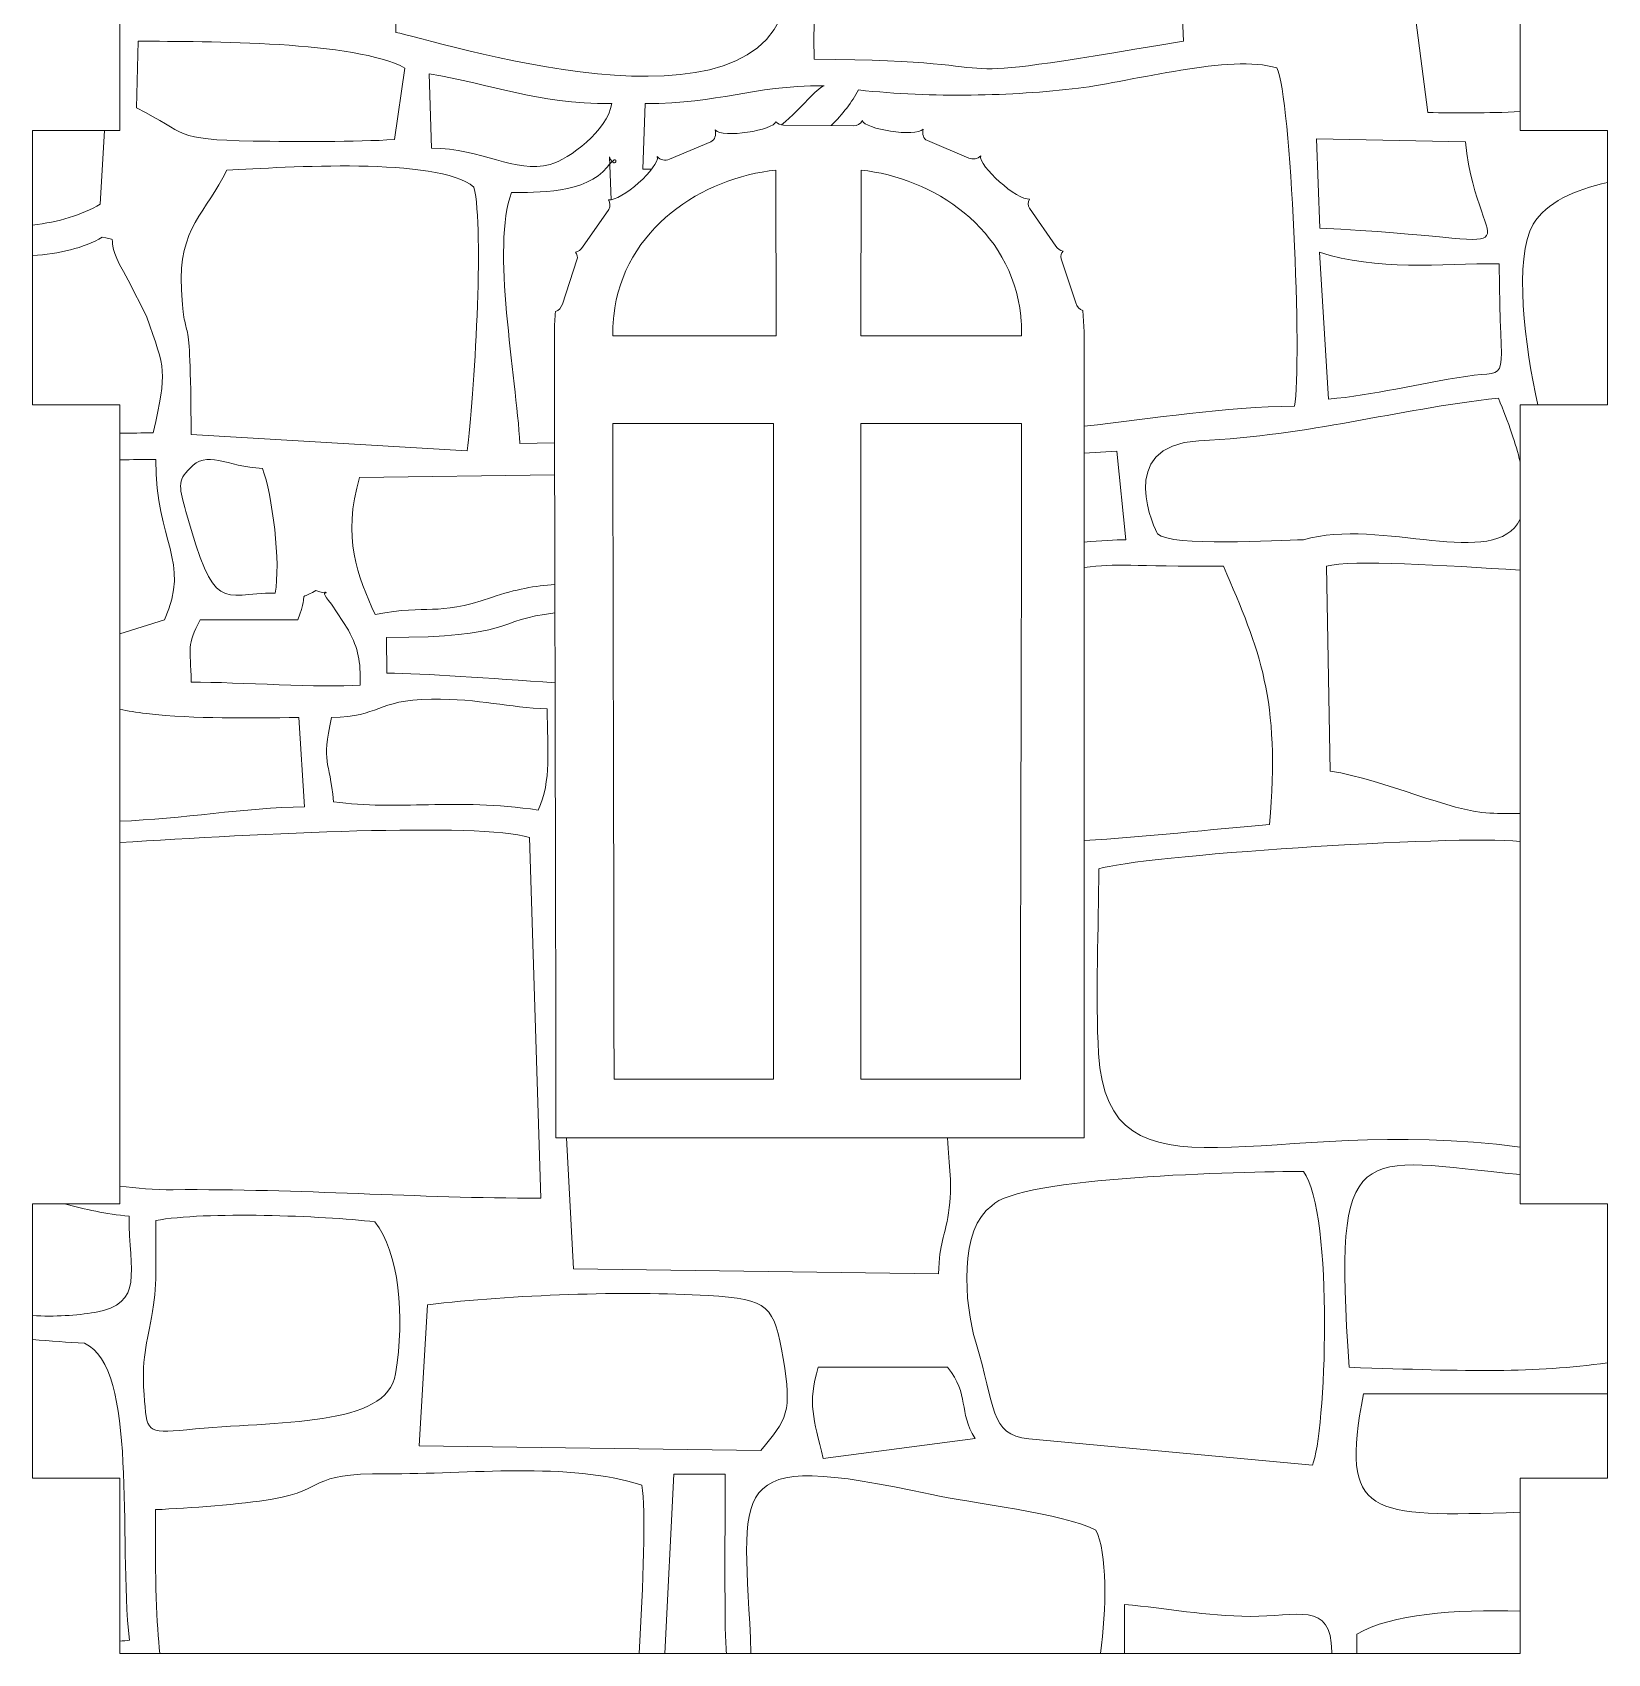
# Model space of a CAD drawing. Header units: millimetres. Extents: x 165 to 617, y -170 to 72.
# Drawn here: x 224.1 to 278.1, y -170.1 to -114.6 of the extents above; entities that cross this region are included whole.
import ezdxf

# ---------------------------------------------------------------- set-up
doc = ezdxf.new("R2010")
doc.units = ezdxf.units.MM
doc.header["$MEASUREMENT"] = 0
doc.layers.add('layer 1', color=7, linetype='Continuous')

msp = doc.modelspace()

# ---------------------------------------------------------------- linework, layer by layer
at = {"layer": 'layer 1', "color": 250, "lineweight": 9}
msp.add_open_spline([(227.0643, -75.1174), (227.0643, -75.1174), (227.0643, -82.1168), (227.0643, -82.1168), (227.0643, -82.1168), (227.0643, -82.1168), (224.0643, -82.1168), (224.0643, -82.1168), (224.0643, -82.1168), (224.0643, -82.1168), (224.0643, -91.5167), (224.0643, -91.5167), (224.0643, -91.5167), (224.0643, -91.5167), (227.0643, -91.5167), (227.0643, -91.5167), (227.0643, -91.5167), (227.0643, -91.5167), (227.0643, -117.9174), (227.0643, -117.9174), (227.0643, -117.9174), (227.0643, -117.9174), (224.0643, -117.9174), (224.0643, -117.9174), (224.0643, -117.9174), (224.0643, -117.9174), (224.0643, -127.3173), (224.0643, -127.3173), (224.0643, -127.3173), (224.0643, -127.3173), (227.0643, -127.3173), (227.0643, -127.3173), (227.0643, -127.3173), (227.0643, -127.3173), (227.0643, -154.7062), (227.0643, -154.7062), (227.0643, -154.7062), (227.0643, -154.7062), (224.0643, -154.7062), (224.0643, -154.7062), (224.0643, -154.7062), (224.0643, -154.7062), (224.0643, -164.1061), (224.0643, -164.1061), (224.0643, -164.1061), (224.0643, -164.1061), (227.0643, -164.1061), (227.0643, -164.1061), (227.0643, -164.1061), (227.0643, -164.1061), (227.0643, -170.1174), (227.0643, -170.1174), (227.0643, -170.1174), (227.0643, -170.1174), (275.0643, -170.1174), (275.0643, -170.1174), (275.0643, -170.1174), (275.0643, -170.1174), (275.0643, -164.1061), (275.0643, -164.1061), (275.0643, -164.1061), (275.0643, -164.1061), (278.0643, -164.1061), (278.0643, -164.1061), (278.0643, -164.1061), (278.0643, -164.1061), (278.0643, -154.7062), (278.0643, -154.7062), (278.0643, -154.7062), (278.0643, -154.7062), (275.0643, -154.7062), (275.0643, -154.7062), (275.0643, -154.7062), (275.0643, -154.7062), (275.0643, -127.3173), (275.0643, -127.3173), (275.0643, -127.3173), (275.0643, -127.3173), (278.0643, -127.3173), (278.0643, -127.3173), (278.0643, -127.3173), (278.0643, -127.3173), (278.0643, -117.9174), (278.0643, -117.9174), (278.0643, -117.9174), (278.0643, -117.9174), (275.0643, -117.9174), (275.0643, -117.9174), (275.0643, -117.9174), (275.0643, -117.9174), (275.0643, -91.5167), (275.0643, -91.5167), (275.0643, -91.5167), (275.0643, -91.5167), (278.0643, -91.5167), (278.0643, -91.5167), (278.0643, -91.5167), (278.0643, -91.5167), (278.0643, -82.1168), (278.0643, -82.1168), (278.0643, -82.1168), (278.0643, -82.1168), (275.0643, -82.1168), (275.0643, -82.1168), (275.0643, -82.1168), (275.0643, -82.1168), (275.0643, -75.1174), (275.0643, -75.1174), (275.0643, -75.1174), (275.0643, -75.1174), (272.0642, -75.1174), (272.0642, -75.1174), (272.0642, -75.1174), (272.0642, -75.1174), (272.0642, -82.1174), (272.0642, -82.1174), (272.0642, -82.1174), (272.0642, -82.1174), (266.0642, -82.1174), (266.0642, -82.1174), (266.0642, -82.1174), (266.0642, -82.1174), (266.0642, -75.1174), (266.0642, -75.1174), (266.0642, -75.1174), (266.0642, -75.1174), (260.0642, -75.1174), (260.0642, -75.1174), (260.0642, -75.1174), (260.0642, -75.1174), (260.0642, -82.1174), (260.0642, -82.1174), (260.0642, -82.1174), (260.0642, -82.1174), (254.0642, -82.1174), (254.0642, -82.1174), (254.0642, -82.1174), (254.0642, -82.1174), (254.0642, -75.1174), (254.0642, -75.1174), (254.0642, -75.1174), (254.0642, -75.1174), (248.0642, -75.1174), (248.0642, -75.1174), (248.0642, -75.1174), (248.0642, -75.1174), (248.0642, -82.1174), (248.0642, -82.1174), (248.0642, -82.1174), (248.0642, -82.1174), (242.0642, -82.1174), (242.0642, -82.1174), (242.0642, -82.1174), (242.0642, -82.1174), (242.0642, -75.1174), (242.0642, -75.1174), (242.0642, -75.1174), (242.0642, -75.1174), (236.0642, -75.1174), (236.0642, -75.1174), (236.0642, -75.1174), (236.0642, -75.1174), (236.0642, -82.1174), (236.0642, -82.1174), (236.0642, -82.1174), (236.0642, -82.1174), (230.0642, -82.1174), (230.0642, -82.1174), (230.0642, -82.1174), (230.0642, -82.1174), (230.0642, -75.1174), (230.0642, -75.1174), (230.0642, -75.1174), (230.0642, -75.1174), (227.0643, -75.1174), (227.0643, -75.1174)], degree=3, knots=[0, 0, 0, 0, 0.0222222, 0.0222222, 0.0222222, 0.0222222, 0.0444444, 0.0444444, 0.0444444, 0.0444444, 0.0666667, 0.0666667, 0.0666667, 0.0666667, 0.0888889, 0.0888889, 0.0888889, 0.0888889, 0.1111111, 0.1111111, 0.1111111, 0.1111111, 0.1333333, 0.1333333, 0.1333333, 0.1333333, 0.1555556, 0.1555556, 0.1555556, 0.1555556, 0.1777778, 0.1777778, 0.1777778, 0.1777778, 0.2, 0.2, 0.2, 0.2, 0.2222222, 0.2222222, 0.2222222, 0.2222222, 0.2444444, 0.2444444, 0.2444444, 0.2444444, 0.2666667, 0.2666667, 0.2666667, 0.2666667, 0.2888889, 0.2888889, 0.2888889, 0.2888889, 0.3111111, 0.3111111, 0.3111111, 0.3111111, 0.3333333, 0.3333333, 0.3333333, 0.3333333, 0.3555556, 0.3555556, 0.3555556, 0.3555556, 0.3777778, 0.3777778, 0.3777778, 0.3777778, 0.4, 0.4, 0.4, 0.4, 0.4222222, 0.4222222, 0.4222222, 0.4222222, 0.4444444, 0.4444444, 0.4444444, 0.4444444, 0.4666667, 0.4666667, 0.4666667, 0.4666667, 0.4888889, 0.4888889, 0.4888889, 0.4888889, 0.5111111, 0.5111111, 0.5111111, 0.5111111, 0.5333333, 0.5333333, 0.5333333, 0.5333333, 0.5555556, 0.5555556, 0.5555556, 0.5555556, 0.5777778, 0.5777778, 0.5777778, 0.5777778, 0.6, 0.6, 0.6, 0.6, 0.6222222, 0.6222222, 0.6222222, 0.6222222, 0.6444444, 0.6444444, 0.6444444, 0.6444444, 0.6666667, 0.6666667, 0.6666667, 0.6666667, 0.6888889, 0.6888889, 0.6888889, 0.6888889, 0.7111111, 0.7111111, 0.7111111, 0.7111111, 0.7333333, 0.7333333, 0.7333333, 0.7333333, 0.7555556, 0.7555556, 0.7555556, 0.7555556, 0.7777778, 0.7777778, 0.7777778, 0.7777778, 0.8, 0.8, 0.8, 0.8, 0.8222222, 0.8222222, 0.8222222, 0.8222222, 0.8444444, 0.8444444, 0.8444444, 0.8444444, 0.8666667, 0.8666667, 0.8666667, 0.8666667, 0.8888889, 0.8888889, 0.8888889, 0.8888889, 0.9111111, 0.9111111, 0.9111111, 0.9111111, 0.9333333, 0.9333333, 0.9333333, 0.9333333, 0.9555556, 0.9555556, 0.9555556, 0.9555556, 1, 1, 1, 1], dxfattribs=at)
at = {"layer": 'layer 1', "color": 177, "lineweight": 9}
for points, knots in [([(236.5238, -114.5507), (236.5238, -114.5507), (236.5238, -111.4989), (236.5238, -111.4989), (236.5238, -111.4989), (238.1302, -110.7396), (242.0319, -110.5841), (244.1517, -110.5834), (244.1517, -110.5834), (246.6419, -110.5827), (250.3138, -110.1404), (249.951, -113.1666), (249.951, -113.1666), (249.3018, -118.5774), (237.6979, -114.7605), (236.5238, -114.5507)], [0, 0, 0, 0, 0.2, 0.2, 0.2, 0.2, 0.4, 0.4, 0.4, 0.4, 0.6, 0.6, 0.6, 0.6, 1, 1, 1, 1]), ([(250.8603, -115.466), (250.8603, -112.837), (250.5562, -113.221), (256.0532, -113.1389), (256.0532, -113.1389), (258.5305, -113.1019), (260.9262, -113.01), (263.4456, -113.0239), (263.4456, -113.0239), (263.4456, -113.0239), (263.5249, -114.8524), (263.5249, -114.8524), (263.5249, -114.8524), (253.7024, -116.484), (259.1365, -115.5214), (250.8603, -115.466)], [0, 0, 0, 0, 0.2, 0.2, 0.2, 0.2, 0.4, 0.4, 0.4, 0.4, 0.6, 0.6, 0.6, 0.6, 1, 1, 1, 1]), ([(271.33, -112.8788), (271.33, -112.8788), (275.0643, -112.9843), (275.0643, -112.9843), (275.0643, -112.9843), (275.0643, -112.9843), (275.0643, -117.2659), (275.0643, -117.2659), (275.0643, -117.2659), (273.9626, -117.3204), (272.8437, -117.3126), (271.9069, -117.2974), (271.9069, -117.2974), (271.9069, -117.2974), (271.33, -112.8788), (271.33, -112.8788)], [0, 0, 0, 0, 0.2, 0.2, 0.2, 0.2, 0.4, 0.4, 0.4, 0.4, 0.6, 0.6, 0.6, 0.6, 1, 1, 1, 1]), ([(227.6362, -117.1404), (227.6362, -117.1404), (227.686, -114.8544), (227.686, -114.8544), (227.686, -114.8544), (230.0677, -114.8542), (235.1716, -114.8559), (236.8321, -115.7706), (236.8321, -115.7706), (236.8321, -115.7706), (236.474, -118.2219), (236.474, -118.2219), (236.474, -118.2219), (235.1613, -118.3085), (233.0986, -118.2963), (231.6288, -118.2723), (231.6288, -118.2723), (228.8578, -118.2271), (229.4167, -118.0305), (227.6362, -117.1404)], [0, 0, 0, 0, 0.1666667, 0.1666667, 0.1666667, 0.1666667, 0.3333333, 0.3333333, 0.3333333, 0.3333333, 0.5, 0.5, 0.5, 0.5, 0.6666667, 0.6666667, 0.6666667, 0.6666667, 1, 1, 1, 1]), ([(251.4482, -117.7433), (251.8382, -117.3519), (252.1623, -116.9357), (252.3869, -116.524), (252.3869, -116.524), (254.9552, -116.7949), (257.6132, -116.7397), (259.9244, -116.4608), (259.9244, -116.4608), (261.765, -116.2386), (265.1627, -115.2701), (266.7245, -115.7692), (266.7245, -115.7692), (267.2231, -116.7102), (267.5895, -125.9349), (267.3347, -127.3633), (267.3347, -127.3633), (264.9147, -127.381), (262.5402, -127.783), (260.1193, -128.05)], [0, 0, 0, 0, 0.1666667, 0.1666667, 0.1666667, 0.1666667, 0.3333333, 0.3333333, 0.3333333, 0.3333333, 0.5, 0.5, 0.5, 0.5, 0.6666667, 0.6666667, 0.6666667, 0.6666667, 1, 1, 1, 1]), ([(237.7454, -118.5177), (237.7454, -118.5177), (237.6644, -115.9656), (237.6644, -115.9656), (237.6644, -115.9656), (239.881, -116.3305), (241.2425, -116.9888), (243.9291, -116.9895), (243.9291, -116.9895), (243.777, -117.909), (242.4765, -118.8948), (241.8103, -119.0743), (241.8103, -119.0743), (240.5973, -119.4015), (239.4783, -118.5205), (237.7454, -118.5177)], [0, 0, 0, 0, 0.2, 0.2, 0.2, 0.2, 0.4, 0.4, 0.4, 0.4, 0.6, 0.6, 0.6, 0.6, 1, 1, 1, 1]), ([(245.2976, -119.2358), (245.1986, -119.2373), (245.0979, -119.2375), (244.9954, -119.2362), (244.9954, -119.2362), (244.9954, -119.2362), (245.0683, -116.9895), (245.0683, -116.9895), (245.0683, -116.9895), (247.7124, -116.9895), (248.6064, -116.3792), (251.2126, -116.3792), (251.2126, -116.3792), (250.8936, -116.4903), (250.4945, -117.0969), (249.7447, -117.7227)], [0, 0, 0, 0, 0.2, 0.2, 0.2, 0.2, 0.4, 0.4, 0.4, 0.4, 0.6, 0.6, 0.6, 0.6, 1, 1, 1, 1]), ([(260.0791, -124.0819), (259.967, -124.0486), (259.8753, -123.9537), (259.832, -123.8219), (259.832, -123.8219), (259.832, -123.8219), (259.3353, -122.3085), (259.3353, -122.3085), (259.3353, -122.3085), (259.3023, -122.2082), (259.3337, -122.1167), (259.3972, -122.0429), (259.3972, -122.0429), (259.3001, -122.0275), (259.2103, -121.9678), (259.1454, -121.8741), (259.1454, -121.8741), (259.1454, -121.8741), (258.2481, -120.5771), (258.2481, -120.5771), (258.2481, -120.5771), (258.1801, -120.4788), (258.1951, -120.3652), (258.2509, -120.2633), (258.2509, -120.2633), (257.8239, -120.3113), (256.4834, -119.1268), (256.5727, -118.777), (256.5727, -118.777), (256.4653, -118.8919), (256.3101, -118.919), (256.1624, -118.8568), (256.1624, -118.8568), (256.1624, -118.8568), (254.7456, -118.2607), (254.7456, -118.2607), (254.7456, -118.2607), (254.6047, -118.2014), (254.5685, -118.0389), (254.5958, -117.867), (254.5958, -117.867), (254.347, -118.1602), (252.576, -117.8596), (252.52, -117.5716), (252.52, -117.5716), (252.4496, -117.6795), (252.3404, -117.7504), (252.2048, -117.7493), (252.2048, -117.7493), (252.2048, -117.7493), (249.8173, -117.7303), (249.8173, -117.7303), (249.8173, -117.7303), (249.7097, -117.7294), (249.6197, -117.6848), (249.5497, -117.6104), (249.5497, -117.6104), (249.4919, -117.897), (247.7209, -118.1978), (247.4704, -117.894), (247.4704, -117.894), (247.5025, -118.0616), (247.4696, -118.2363), (247.3223, -118.2982), (247.3223, -118.2982), (247.3223, -118.2982), (245.9055, -118.8943), (245.9055, -118.8943), (245.9055, -118.8943), (245.7498, -118.9598), (245.5859, -118.9262), (245.487, -118.8051), (245.487, -118.8051), (245.5845, -119.1642), (244.2438, -120.3488), (243.8103, -120.2894), (243.8103, -120.2894), (243.87, -120.3853), (243.893, -120.5088), (243.8198, -120.6146), (243.8198, -120.6146), (243.8198, -120.6146), (242.9225, -121.9116), (242.9225, -121.9116), (242.9225, -121.9116), (242.8617, -121.9995), (242.7789, -122.0575), (242.6798, -122.0787), (242.6798, -122.0787), (242.7342, -122.1542), (242.7656, -122.2457), (242.7326, -122.346), (242.7326, -122.346), (242.7326, -122.346), (242.2359, -123.8594), (242.2359, -123.8594), (242.2359, -123.8594), (242.1931, -123.9898), (242.1029, -124.0841), (241.9934, -124.1179), (241.9934, -124.1179), (241.9752, -124.3429), (241.9631, -124.574), (241.9631, -124.8092), (241.9631, -124.8092), (241.9631, -134.0135), (242.0093, -143.2269), (242.0093, -152.4345), (242.0093, -152.4345), (242.0093, -152.4345), (260.1193, -152.4345), (260.1193, -152.4345), (260.1193, -152.4345), (260.1193, -152.4345), (260.1193, -124.8092), (260.1193, -124.8092), (260.1193, -124.8092), (260.1193, -124.8092), (260.0791, -124.0819), (260.0791, -124.0819)], [0, 0, 0, 0, 0.0322581, 0.0322581, 0.0322581, 0.0322581, 0.0645161, 0.0645161, 0.0645161, 0.0645161, 0.0967742, 0.0967742, 0.0967742, 0.0967742, 0.1290323, 0.1290323, 0.1290323, 0.1290323, 0.1612903, 0.1612903, 0.1612903, 0.1612903, 0.1935484, 0.1935484, 0.1935484, 0.1935484, 0.2258065, 0.2258065, 0.2258065, 0.2258065, 0.2580645, 0.2580645, 0.2580645, 0.2580645, 0.2903226, 0.2903226, 0.2903226, 0.2903226, 0.3225806, 0.3225806, 0.3225806, 0.3225806, 0.3548387, 0.3548387, 0.3548387, 0.3548387, 0.3870968, 0.3870968, 0.3870968, 0.3870968, 0.4193548, 0.4193548, 0.4193548, 0.4193548, 0.4516129, 0.4516129, 0.4516129, 0.4516129, 0.483871, 0.483871, 0.483871, 0.483871, 0.516129, 0.516129, 0.516129, 0.516129, 0.5483871, 0.5483871, 0.5483871, 0.5483871, 0.5806452, 0.5806452, 0.5806452, 0.5806452, 0.6129032, 0.6129032, 0.6129032, 0.6129032, 0.6451613, 0.6451613, 0.6451613, 0.6451613, 0.6774194, 0.6774194, 0.6774194, 0.6774194, 0.7096774, 0.7096774, 0.7096774, 0.7096774, 0.7419355, 0.7419355, 0.7419355, 0.7419355, 0.7741935, 0.7741935, 0.7741935, 0.7741935, 0.8064516, 0.8064516, 0.8064516, 0.8064516, 0.8387097, 0.8387097, 0.8387097, 0.8387097, 0.8709677, 0.8709677, 0.8709677, 0.8709677, 0.9032258, 0.9032258, 0.9032258, 0.9032258, 0.9354839, 0.9354839, 0.9354839, 0.9354839, 1, 1, 1, 1]), ([(226.5383, -117.9174), (226.5383, -117.9174), (226.3915, -120.4347), (226.3915, -120.4347), (226.3915, -120.4347), (225.7496, -120.817), (224.9647, -121.049), (224.0643, -121.1528), (224.0643, -121.1528), (224.0643, -121.1528), (224.0643, -117.9174), (224.0643, -117.9174), (224.0643, -117.9174), (224.0643, -117.9174), (226.5383, -117.9174), (226.5383, -117.9174)], [0, 0, 0, 0, 0.2, 0.2, 0.2, 0.2, 0.4, 0.4, 0.4, 0.4, 0.6, 0.6, 0.6, 0.6, 1, 1, 1, 1]), ([(268.1997, -121.2612), (268.1997, -121.2612), (268.0827, -118.1985), (268.0827, -118.1985), (268.0827, -118.1985), (268.0827, -118.1985), (273.1877, -118.3055), (273.1877, -118.3055), (273.1877, -118.3055), (273.6774, -122.6781), (276.1876, -121.6351), (268.1997, -121.2612)], [0, 0, 0, 0, 0.25, 0.25, 0.25, 0.25, 0.5, 0.5, 0.5, 0.5, 1, 1, 1, 1]), ([(229.5039, -128.3377), (229.4892, -123.4286), (229.2899, -125.5741), (229.1725, -123.3648), (229.1725, -123.3648), (229.0589, -121.233), (230.0349, -120.7153), (230.7298, -119.2729), (230.7298, -119.2729), (232.7629, -119.1676), (237.9461, -118.8107), (239.2017, -119.8496), (239.2017, -119.8496), (239.5636, -121.3099), (239.2019, -127.1151), (238.967, -128.8884), (238.967, -128.8884), (238.967, -128.8884), (229.5039, -128.3377), (229.5039, -128.3377)], [0, 0, 0, 0, 0.1666667, 0.1666667, 0.1666667, 0.1666667, 0.3333333, 0.3333333, 0.3333333, 0.3333333, 0.5, 0.5, 0.5, 0.5, 0.6666667, 0.6666667, 0.6666667, 0.6666667, 1, 1, 1, 1]), ([(241.9655, -128.622), (241.9655, -128.622), (240.7767, -128.6431), (240.7767, -128.6431), (240.7767, -128.6431), (240.6481, -126.3637), (239.788, -121.8488), (240.4893, -120.0395), (240.4893, -120.0395), (241.2988, -120.0395), (243.0746, -120.0731), (243.7638, -119.168), (243.7638, -119.168), (244.2473, -118.5325), (244.0649, -119.3705), (243.8476, -118.8197), (243.8476, -118.8197), (243.8476, -118.8197), (243.9023, -120.2863), (243.9023, -120.2863)], [0, 0, 0, 0, 0.1666667, 0.1666667, 0.1666667, 0.1666667, 0.3333333, 0.3333333, 0.3333333, 0.3333333, 0.5, 0.5, 0.5, 0.5, 0.6666667, 0.6666667, 0.6666667, 0.6666667, 1, 1, 1, 1]), ([(275.668, -127.3173), (275.2425, -125.3419), (274.8281, -122.2862), (275.5144, -121.1282), (275.5144, -121.1282), (275.9619, -120.3727), (276.9274, -119.9526), (278.0643, -119.6933), (278.0643, -119.6933), (278.0643, -119.6933), (278.0643, -127.3173), (278.0643, -127.3173), (278.0643, -127.3173), (278.0643, -127.3173), (275.668, -127.3173), (275.668, -127.3173)], [0, 0, 0, 0, 0.2, 0.2, 0.2, 0.2, 0.4, 0.4, 0.4, 0.4, 0.6, 0.6, 0.6, 0.6, 1, 1, 1, 1]), ([(224.0643, -122.204), (224.9856, -122.1288), (225.8186, -121.9532), (226.4596, -121.5648), (226.4596, -121.5648), (227.2108, -121.7537), (226.3325, -121.3552), (227.3513, -123.0395), (227.3513, -123.0395), (227.3513, -123.0395), (227.9721, -124.2731), (227.9721, -124.2731), (227.9721, -124.2731), (228.6382, -126.1803), (228.6786, -126.0661), (228.2083, -128.277), (228.2083, -128.277), (227.8328, -128.2783), (227.4506, -128.2829), (227.0643, -128.2885), (227.0643, -128.2885), (227.0643, -128.2885), (227.0643, -127.3173), (227.0643, -127.3173), (227.0643, -127.3173), (227.0643, -127.3173), (224.0643, -127.3173), (224.0643, -127.3173), (224.0643, -127.3173), (224.0643, -127.3173), (224.0643, -122.204), (224.0643, -122.204)], [0, 0, 0, 0, 0.1111111, 0.1111111, 0.1111111, 0.1111111, 0.2222222, 0.2222222, 0.2222222, 0.2222222, 0.3333333, 0.3333333, 0.3333333, 0.3333333, 0.4444444, 0.4444444, 0.4444444, 0.4444444, 0.5555556, 0.5555556, 0.5555556, 0.5555556, 0.6666667, 0.6666667, 0.6666667, 0.6666667, 0.7777778, 0.7777778, 0.7777778, 0.7777778, 1, 1, 1, 1]), ([(268.1875, -122.0804), (270.1509, -122.7405), (272.3162, -122.4677), (274.3503, -122.4814), (274.3503, -122.4814), (274.3503, -126.7907), (274.8514, -126.0917), (273.2082, -126.3399), (273.2082, -126.3399), (271.5525, -126.5902), (270.0403, -126.9884), (268.4927, -127.1198), (268.4927, -127.1198), (268.4927, -127.1198), (268.1875, -122.0804), (268.1875, -122.0804)], [0, 0, 0, 0, 0.2, 0.2, 0.2, 0.2, 0.4, 0.4, 0.4, 0.4, 0.6, 0.6, 0.6, 0.6, 1, 1, 1, 1]), ([(274.3214, -127.0813), (274.6809, -127.9472), (274.9226, -128.6665), (275.0643, -129.2638), (275.0643, -129.2638), (275.0643, -129.2638), (275.0643, -131.2352), (275.0643, -131.2352), (275.0643, -131.2352), (274.2349, -133.0047), (270.2875, -131.1686), (267.6382, -131.9389), (267.6382, -131.9389), (266.7292, -131.9389), (263.1038, -132.2029), (262.6396, -131.7361), (262.6396, -131.7361), (262.5878, -131.6837), (261.1078, -128.7047), (264.052, -128.5505), (264.052, -128.5505), (267.9638, -128.3455), (270.6803, -127.5011), (274.3214, -127.0813)], [0, 0, 0, 0, 0.1428571, 0.1428571, 0.1428571, 0.1428571, 0.2857143, 0.2857143, 0.2857143, 0.2857143, 0.4285714, 0.4285714, 0.4285714, 0.4285714, 0.5714286, 0.5714286, 0.5714286, 0.5714286, 0.7142857, 0.7142857, 0.7142857, 0.7142857, 1, 1, 1, 1]), ([(229.4664, -129.4954), (230.0126, -128.8311), (230.7266, -129.444), (231.9516, -129.4954), (231.9516, -129.4954), (232.2848, -130.363), (232.59, -132.773), (232.3824, -133.7673), (232.3824, -133.7673), (230.505, -133.7755), (230.3253, -134.5252), (229.3273, -130.972), (229.3273, -130.972), (229.1143, -130.2146), (229.0092, -129.8904), (229.4664, -129.4954)], [0, 0, 0, 0, 0.2, 0.2, 0.2, 0.2, 0.4, 0.4, 0.4, 0.4, 0.6, 0.6, 0.6, 0.6, 1, 1, 1, 1]), ([(260.1193, -128.9766), (260.1193, -128.9766), (261.2436, -128.9043), (261.2436, -128.9043), (261.2436, -128.9043), (261.2436, -128.9043), (261.5488, -131.9396), (261.5488, -131.9396), (261.5488, -131.9396), (261.1984, -131.9394), (260.6871, -131.9726), (260.1193, -132.0192)], [0, 0, 0, 0, 0.25, 0.25, 0.25, 0.25, 0.5, 0.5, 0.5, 0.5, 1, 1, 1, 1]), ([(227.0643, -129.1995), (227.487, -129.1932), (227.8987, -129.1895), (228.2913, -129.1922), (228.2913, -129.1922), (228.2913, -132.0748), (229.5009, -132.6134), (228.5964, -134.6841), (228.5964, -134.6841), (228.5964, -134.6841), (227.0643, -135.1673), (227.0643, -135.1673), (227.0643, -135.1673), (227.0643, -135.1673), (227.0643, -129.1995), (227.0643, -129.1995)], [0, 0, 0, 0, 0.2, 0.2, 0.2, 0.2, 0.4, 0.4, 0.4, 0.4, 0.6, 0.6, 0.6, 0.6, 1, 1, 1, 1]), ([(241.9739, -133.4763), (241.2982, -133.5182), (240.6414, -133.6313), (239.8018, -133.9164), (239.8018, -133.9164), (237.8193, -134.589), (237.7166, -134.1369), (235.815, -134.5), (235.815, -134.5), (235.2109, -133.208), (234.673, -131.8492), (235.2815, -129.8006), (235.2815, -129.8006), (235.2815, -129.8006), (241.9669, -129.7154), (241.9669, -129.7154)], [0, 0, 0, 0, 0.2, 0.2, 0.2, 0.2, 0.4, 0.4, 0.4, 0.4, 0.6, 0.6, 0.6, 0.6, 1, 1, 1, 1]), ([(260.1193, -132.8882), (261.2766, -132.744), (261.6316, -132.8507), (264.8928, -132.8507), (264.8928, -132.8507), (266.1573, -135.7576), (266.8436, -137.3898), (266.4773, -141.6982), (266.4773, -141.6982), (264.5282, -141.8688), (262.1686, -142.1258), (260.1193, -142.2519)], [0, 0, 0, 0, 0.25, 0.25, 0.25, 0.25, 0.5, 0.5, 0.5, 0.5, 1, 1, 1, 1]), ([(268.5517, -139.8695), (268.5517, -139.8695), (268.4267, -132.8467), (268.4267, -132.8467), (268.4267, -132.8467), (269.2851, -132.6134), (272.4929, -132.8158), (275.0643, -132.9856), (275.0643, -132.9856), (275.0643, -132.9856), (275.0643, -141.3229), (275.0643, -141.3229), (275.0643, -141.3229), (274.7203, -141.3308), (274.3724, -141.3237), (274.0325, -141.3091), (274.0325, -141.3091), (272.6011, -141.2479), (270.4993, -140.1691), (268.5517, -139.8695)], [0, 0, 0, 0, 0.1666667, 0.1666667, 0.1666667, 0.1666667, 0.3333333, 0.3333333, 0.3333333, 0.3333333, 0.5, 0.5, 0.5, 0.5, 0.6666667, 0.6666667, 0.6666667, 0.6666667, 1, 1, 1, 1]), ([(229.8133, -134.6808), (229.8133, -134.6808), (233.1685, -134.6898), (233.1685, -134.6898), (233.1685, -134.6898), (233.5916, -133.5187), (233.0702, -134.0911), (233.7803, -133.6832), (233.7803, -133.6832), (234.5848, -133.9542), (233.6917, -133.4085), (234.3145, -134.1506), (234.3145, -134.1506), (234.3145, -134.1506), (234.8975, -135.0365), (234.8975, -135.0365), (234.8975, -135.0365), (235.2494, -135.7182), (235.3094, -136.0676), (235.3053, -136.9193), (235.3053, -136.9193), (233.9539, -137.0279), (231.1608, -136.8192), (229.5081, -136.8192), (229.5081, -136.8192), (229.4804, -135.5973), (229.3501, -135.5953), (229.8133, -134.6808)], [0, 0, 0, 0, 0.125, 0.125, 0.125, 0.125, 0.25, 0.25, 0.25, 0.25, 0.375, 0.375, 0.375, 0.375, 0.5, 0.5, 0.5, 0.5, 0.625, 0.625, 0.625, 0.625, 0.75, 0.75, 0.75, 0.75, 1, 1, 1, 1]), ([(241.9818, -136.8439), (239.71, -136.6909), (237.5192, -136.5212), (236.2189, -136.5125), (236.2189, -136.5125), (236.2189, -136.5125), (236.2071, -135.2912), (236.2071, -135.2912), (236.2071, -135.2912), (240.5977, -135.2909), (239.9031, -134.68), (241.9761, -134.4487)], [0, 0, 0, 0, 0.25, 0.25, 0.25, 0.25, 0.5, 0.5, 0.5, 0.5, 1, 1, 1, 1]), ([(227.0643, -137.7568), (227.328, -137.8062), (227.6265, -137.8531), (227.9691, -137.8941), (227.9691, -137.8941), (229.6919, -138.1005), (231.4512, -138.0365), (233.1962, -138.0365), (233.1962, -138.0365), (233.1962, -138.0365), (233.3955, -141.0923), (233.3955, -141.0923), (233.3955, -141.0923), (231.3378, -141.1276), (229.1941, -141.5069), (227.0643, -141.5872), (227.0643, -141.5872), (227.0643, -141.5872), (227.0643, -137.7568), (227.0643, -137.7568)], [0, 0, 0, 0, 0.1666667, 0.1666667, 0.1666667, 0.1666667, 0.3333333, 0.3333333, 0.3333333, 0.3333333, 0.5, 0.5, 0.5, 0.5, 0.6666667, 0.6666667, 0.6666667, 0.6666667, 1, 1, 1, 1]), ([(234.3901, -140.919), (234.2446, -139.4277), (233.9593, -139.6655), (234.3232, -138.0378), (234.3232, -138.0378), (236.0147, -138.0025), (235.8043, -137.434), (237.7404, -137.4074), (237.7404, -137.4074), (239.4477, -137.384), (240.3728, -137.6999), (241.7123, -137.7326), (241.7123, -137.7326), (241.7123, -139.1698), (241.8682, -140.1649), (241.4057, -141.2067), (241.4057, -141.2067), (238.508, -140.7672), (236.6171, -141.2468), (234.3901, -140.919)], [0, 0, 0, 0, 0.1666667, 0.1666667, 0.1666667, 0.1666667, 0.3333333, 0.3333333, 0.3333333, 0.3333333, 0.5, 0.5, 0.5, 0.5, 0.6666667, 0.6666667, 0.6666667, 0.6666667, 1, 1, 1, 1]), ([(227.0643, -142.3189), (231.7563, -142.0166), (239.3552, -141.6217), (241.1009, -142.1414), (241.1009, -142.1414), (241.1009, -142.1414), (241.4907, -154.5083), (241.4907, -154.5083), (241.4907, -154.5083), (237.2237, -154.5108), (233.3051, -154.1827), (228.8864, -154.2186), (228.8864, -154.2186), (228.2343, -154.2239), (227.6366, -154.1734), (227.0643, -154.0937), (227.0643, -154.0937), (227.0643, -154.0937), (227.0643, -142.3189), (227.0643, -142.3189)], [0, 0, 0, 0, 0.1666667, 0.1666667, 0.1666667, 0.1666667, 0.3333333, 0.3333333, 0.3333333, 0.3333333, 0.5, 0.5, 0.5, 0.5, 0.6666667, 0.6666667, 0.6666667, 0.6666667, 1, 1, 1, 1]), ([(275.0643, -152.7584), (266.3336, -151.5827), (260.9428, -155.0399), (260.6153, -149.5495), (260.6153, -149.5495), (260.4992, -147.6063), (260.6211, -145.2159), (260.6211, -143.2218), (260.6211, -143.2218), (261.9444, -142.7717), (272.7257, -142.0466), (275.0643, -142.2807), (275.0643, -142.2807), (275.0643, -142.2807), (275.0643, -152.7584), (275.0643, -152.7584)], [0, 0, 0, 0, 0.2, 0.2, 0.2, 0.2, 0.4, 0.4, 0.4, 0.4, 0.6, 0.6, 0.6, 0.6, 1, 1, 1, 1]), ([(255.4408, -152.4345), (255.4779, -153.4368), (255.6212, -154.0035), (255.4696, -155.0119), (255.4696, -155.0119), (255.3393, -155.8795), (255.158, -155.9844), (255.1321, -157.1001), (255.1321, -157.1001), (255.1321, -157.1001), (242.6194, -156.9318), (242.6194, -156.9318), (242.6194, -156.9318), (242.6194, -156.9318), (242.3781, -152.4345), (242.3781, -152.4345)], [0, 0, 0, 0, 0.2, 0.2, 0.2, 0.2, 0.4, 0.4, 0.4, 0.4, 0.6, 0.6, 0.6, 0.6, 1, 1, 1, 1]), ([(278.0643, -160.1514), (275.4792, -160.4975), (273.4544, -160.4501), (269.2064, -160.3047), (269.2064, -160.3047), (268.6394, -152.2917), (269.4731, -153.1559), (275.0643, -153.6974), (275.0643, -153.6974), (275.0643, -153.6974), (275.0643, -154.7062), (275.0643, -154.7062), (275.0643, -154.7062), (275.0643, -154.7062), (278.0643, -154.7062), (278.0643, -154.7062), (278.0643, -154.7062), (278.0643, -154.7062), (278.0643, -160.1514), (278.0643, -160.1514)], [0, 0, 0, 0, 0.1666667, 0.1666667, 0.1666667, 0.1666667, 0.3333333, 0.3333333, 0.3333333, 0.3333333, 0.5, 0.5, 0.5, 0.5, 0.6666667, 0.6666667, 0.6666667, 0.6666667, 1, 1, 1, 1]), ([(256.9608, -154.7709), (257.8189, -153.7733), (265.6032, -153.5925), (267.6395, -153.5925), (267.6395, -153.5925), (268.702, -155.0267), (268.4019, -162.6691), (267.9447, -163.6617), (267.9447, -163.6617), (267.9447, -163.6617), (258.2263, -162.7585), (258.2263, -162.7585), (258.2263, -162.7585), (256.8538, -162.6104), (257.0898, -161.6557), (256.4026, -159.4394), (256.4026, -159.4394), (256.0014, -158.1456), (255.8296, -155.5166), (256.9608, -154.7709)], [0, 0, 0, 0, 0.1666667, 0.1666667, 0.1666667, 0.1666667, 0.3333333, 0.3333333, 0.3333333, 0.3333333, 0.5, 0.5, 0.5, 0.5, 0.6666667, 0.6666667, 0.6666667, 0.6666667, 1, 1, 1, 1]), ([(225.1635, -154.7062), (225.8777, -154.8823), (226.5819, -155.0643), (227.376, -155.1194), (227.376, -155.1194), (227.376, -157.0461), (227.9234, -158.1251), (226.2016, -158.424), (226.2016, -158.424), (225.5863, -158.5309), (224.8195, -158.5764), (224.0643, -158.5308), (224.0643, -158.5308), (224.0643, -158.5308), (224.0643, -154.7062), (224.0643, -154.7062), (224.0643, -154.7062), (224.0643, -154.7062), (225.1635, -154.7062), (225.1635, -154.7062)], [0, 0, 0, 0, 0.1666667, 0.1666667, 0.1666667, 0.1666667, 0.3333333, 0.3333333, 0.3333333, 0.3333333, 0.5, 0.5, 0.5, 0.5, 0.6666667, 0.6666667, 0.6666667, 0.6666667, 1, 1, 1, 1]), ([(228.2897, -155.2747), (229.9744, -154.9557), (234.0177, -155.1104), (235.8043, -155.3193), (235.8043, -155.3193), (236.6346, -156.3537), (236.8329, -158.5487), (236.5158, -160.5252), (236.5158, -160.5252), (236.2193, -162.3734), (232.5017, -162.1299), (229.3558, -162.4433), (229.3558, -162.4433), (227.9527, -162.5827), (227.9864, -162.5255), (227.8917, -161.2374), (227.8917, -161.2374), (227.7861, -159.8029), (228.0426, -159.408), (228.2181, -158.1636), (228.2181, -158.1636), (228.3462, -157.2554), (228.2858, -156.2041), (228.2897, -155.2747)], [0, 0, 0, 0, 0.1428571, 0.1428571, 0.1428571, 0.1428571, 0.2857143, 0.2857143, 0.2857143, 0.2857143, 0.4285714, 0.4285714, 0.4285714, 0.4285714, 0.5714286, 0.5714286, 0.5714286, 0.5714286, 0.7142857, 0.7142857, 0.7142857, 0.7142857, 1, 1, 1, 1]), ([(237.3229, -162.997), (237.3229, -162.997), (237.6142, -158.1601), (237.6142, -158.1601), (237.6142, -158.1601), (240.5126, -157.8187), (244.4039, -157.6772), (247.2259, -157.843), (247.2259, -157.843), (249.3323, -157.9666), (249.4919, -158.2044), (249.7993, -159.9995), (249.7993, -159.9995), (250.1174, -161.8568), (249.9337, -162.07), (249.0316, -163.1578), (249.0316, -163.1578), (249.0316, -163.1578), (237.3229, -162.997), (237.3229, -162.997)], [0, 0, 0, 0, 0.1666667, 0.1666667, 0.1666667, 0.1666667, 0.3333333, 0.3333333, 0.3333333, 0.3333333, 0.5, 0.5, 0.5, 0.5, 0.6666667, 0.6666667, 0.6666667, 0.6666667, 1, 1, 1, 1]), ([(224.0643, -159.3547), (224.6865, -159.4057), (225.2857, -159.4517), (225.8492, -159.4833), (225.8492, -159.4833), (227.7061, -160.3242), (226.9996, -166.1144), (227.3905, -169.6624), (227.3905, -169.6624), (227.2818, -169.6723), (227.173, -169.6816), (227.0643, -169.6906), (227.0643, -169.6906), (227.0643, -169.6906), (227.0643, -164.1061), (227.0643, -164.1061), (227.0643, -164.1061), (227.0643, -164.1061), (224.0643, -164.1061), (224.0643, -164.1061), (224.0643, -164.1061), (224.0643, -164.1061), (224.0643, -159.3547), (224.0643, -159.3547)], [0, 0, 0, 0, 0.1428571, 0.1428571, 0.1428571, 0.1428571, 0.2857143, 0.2857143, 0.2857143, 0.2857143, 0.4285714, 0.4285714, 0.4285714, 0.4285714, 0.5714286, 0.5714286, 0.5714286, 0.5714286, 0.7142857, 0.7142857, 0.7142857, 0.7142857, 1, 1, 1, 1]), ([(251.0047, -160.3047), (251.0047, -160.3047), (255.4387, -160.3032), (255.4387, -160.3032), (255.4387, -160.3032), (256.2035, -161.2579), (255.7945, -161.8127), (256.3833, -162.7467), (256.3833, -162.7467), (256.3833, -162.7467), (251.1752, -163.4364), (251.1752, -163.4364), (251.1752, -163.4364), (250.8491, -162.0293), (250.6294, -161.5708), (251.0047, -160.3047)], [0, 0, 0, 0, 0.2, 0.2, 0.2, 0.2, 0.4, 0.4, 0.4, 0.4, 0.6, 0.6, 0.6, 0.6, 1, 1, 1, 1]), ([(269.6952, -161.2197), (269.6952, -161.2197), (278.0643, -161.2186), (278.0643, -161.2186), (278.0643, -161.2186), (278.0643, -161.2186), (278.0643, -164.1061), (278.0643, -164.1061), (278.0643, -164.1061), (278.0643, -164.1061), (275.0643, -164.1061), (275.0643, -164.1061), (275.0643, -164.1061), (275.0643, -164.1061), (275.0643, -165.2729), (275.0643, -165.2729), (275.0643, -165.2729), (269.8644, -165.4362), (268.8815, -165.4527), (269.6952, -161.2197)], [0, 0, 0, 0, 0.1666667, 0.1666667, 0.1666667, 0.1666667, 0.3333333, 0.3333333, 0.3333333, 0.3333333, 0.5, 0.5, 0.5, 0.5, 0.6666667, 0.6666667, 0.6666667, 0.6666667, 1, 1, 1, 1]), ([(248.6972, -170.1174), (248.5017, -164.3021), (247.5468, -163.0681), (254.8957, -164.6691), (254.8957, -164.6691), (256.1768, -164.948), (259.4746, -165.319), (260.5188, -165.8889), (260.5188, -165.8889), (260.9186, -166.6263), (260.8821, -168.6218), (260.6817, -170.1174), (260.6817, -170.1174), (260.6817, -170.1174), (248.6972, -170.1174), (248.6972, -170.1174)], [0, 0, 0, 0, 0.2, 0.2, 0.2, 0.2, 0.4, 0.4, 0.4, 0.4, 0.6, 0.6, 0.6, 0.6, 1, 1, 1, 1]), ([(228.4292, -170.1174), (228.3279, -169.1069), (228.2589, -167.6544), (228.2883, -165.184), (228.2883, -165.184), (229.4264, -165.1346), (231.2155, -165.007), (232.2865, -164.8239), (232.2865, -164.8239), (234.2418, -164.4896), (233.4182, -163.933), (236.1996, -163.9547), (236.1996, -163.9547), (239.0118, -163.9762), (242.4516, -163.5273), (244.9601, -164.3492), (244.9601, -164.3492), (245.0881, -165.1663), (245.0117, -167.7793), (244.8617, -170.1174), (244.8617, -170.1174), (244.8617, -170.1174), (228.4292, -170.1174), (228.4292, -170.1174)], [0, 0, 0, 0, 0.1428571, 0.1428571, 0.1428571, 0.1428571, 0.2857143, 0.2857143, 0.2857143, 0.2857143, 0.4285714, 0.4285714, 0.4285714, 0.4285714, 0.5714286, 0.5714286, 0.5714286, 0.5714286, 0.7142857, 0.7142857, 0.7142857, 0.7142857, 1, 1, 1, 1]), ([(246.0514, -163.9673), (246.0514, -163.9673), (247.8128, -163.964), (247.8128, -163.964), (247.8128, -163.964), (247.8128, -165.6951), (247.7938, -167.4359), (247.8164, -169.1644), (247.8164, -169.1644), (247.8211, -169.5219), (247.8387, -169.8386), (247.8558, -170.1174), (247.8558, -170.1174), (247.8558, -170.1174), (245.7485, -170.1174), (245.7485, -170.1174), (245.7485, -170.1174), (245.7485, -170.1174), (246.0514, -163.9673), (246.0514, -163.9673)], [0, 0, 0, 0, 0.1666667, 0.1666667, 0.1666667, 0.1666667, 0.3333333, 0.3333333, 0.3333333, 0.3333333, 0.5, 0.5, 0.5, 0.5, 0.6666667, 0.6666667, 0.6666667, 0.6666667, 1, 1, 1, 1]), ([(261.5024, -168.4343), (262.9875, -168.5567), (264.2578, -168.8359), (265.8205, -168.8438), (265.8205, -168.8438), (267.3805, -168.8518), (268.6079, -168.3005), (268.6079, -170.0573), (268.6079, -170.0573), (268.6079, -170.0778), (268.6072, -170.0974), (268.6068, -170.1174), (268.6068, -170.1174), (268.6068, -170.1174), (261.5043, -170.1174), (261.5043, -170.1174), (261.5043, -170.1174), (261.5043, -170.1174), (261.5024, -168.4343), (261.5024, -168.4343)], [0, 0, 0, 0, 0.1666667, 0.1666667, 0.1666667, 0.1666667, 0.3333333, 0.3333333, 0.3333333, 0.3333333, 0.5, 0.5, 0.5, 0.5, 0.6666667, 0.6666667, 0.6666667, 0.6666667, 1, 1, 1, 1]), ([(269.4721, -170.1174), (269.4721, -170.1174), (269.4734, -169.4541), (269.4734, -169.4541), (269.4734, -169.4541), (270.6694, -168.7495), (272.7901, -168.6079), (275.0643, -168.6584), (275.0643, -168.6584), (275.0643, -168.6584), (275.0643, -170.1174), (275.0643, -170.1174), (275.0643, -170.1174), (275.0643, -170.1174), (269.4721, -170.1174), (269.4721, -170.1174)], [0, 0, 0, 0, 0.2, 0.2, 0.2, 0.2, 0.4, 0.4, 0.4, 0.4, 0.6, 0.6, 0.6, 0.6, 1, 1, 1, 1])]:
    msp.add_open_spline(points, degree=3, knots=knots, dxfattribs=at)
at = {"layer": 'layer 1', "color": 242, "lineweight": 9}
for points, knots in [([(249.5554, -119.2698), (247.0584, -119.5263), (244.3189, -121.2503), (243.9922, -124.2725), (243.9922, -124.2725), (243.9729, -124.4511), (243.9631, -124.6293), (243.9631, -124.8093), (243.9631, -124.8093), (243.9631, -124.8579), (243.9631, -124.9065), (243.9631, -124.9551), (243.9631, -124.9551), (243.9631, -124.9551), (249.5569, -124.9523), (249.5569, -124.9523), (249.5569, -124.9523), (249.5569, -124.9523), (249.5554, -119.2698), (249.5554, -119.2698)], [0, 0, 0, 0, 0.1666667, 0.1666667, 0.1666667, 0.1666667, 0.3333333, 0.3333333, 0.3333333, 0.3333333, 0.5, 0.5, 0.5, 0.5, 0.6666667, 0.6666667, 0.6666667, 0.6666667, 1, 1, 1, 1]), ([(252.4708, -119.2698), (254.9288, -119.5263), (257.6257, -121.2503), (257.9473, -124.2725), (257.9473, -124.2725), (257.9663, -124.4511), (257.9759, -124.6293), (257.9759, -124.8093), (257.9759, -124.8093), (257.9759, -124.8579), (257.9759, -124.9065), (257.9759, -124.9551), (257.9759, -124.9551), (257.9759, -124.9551), (252.4693, -124.9523), (252.4693, -124.9523), (252.4693, -124.9523), (252.4693, -124.9523), (252.4708, -119.2698), (252.4708, -119.2698)], [0, 0, 0, 0, 0.1666667, 0.1666667, 0.1666667, 0.1666667, 0.3333333, 0.3333333, 0.3333333, 0.3333333, 0.5, 0.5, 0.5, 0.5, 0.6666667, 0.6666667, 0.6666667, 0.6666667, 1, 1, 1, 1]), ([(249.4693, -150.4345), (249.4693, -150.4345), (249.4693, -127.9523), (249.4693, -127.9523), (249.4693, -127.9523), (249.4693, -127.9523), (243.9635, -127.9523), (243.9635, -127.9523), (243.9635, -127.9523), (243.9671, -135.4438), (243.9992, -142.9415), (244.0031, -150.4345), (244.0031, -150.4345), (244.0031, -150.4345), (249.4693, -150.4345), (249.4693, -150.4345)], [0, 0, 0, 0, 0.2, 0.2, 0.2, 0.2, 0.4, 0.4, 0.4, 0.4, 0.6, 0.6, 0.6, 0.6, 1, 1, 1, 1]), ([(252.4693, -150.4345), (252.4693, -150.4345), (252.4693, -127.9523), (252.4693, -127.9523), (252.4693, -127.9523), (252.4693, -127.9523), (257.9755, -127.9523), (257.9755, -127.9523), (257.9755, -127.9523), (257.9719, -135.4438), (257.9398, -142.9415), (257.9359, -150.4345), (257.9359, -150.4345), (257.9359, -150.4345), (252.4693, -150.4345), (252.4693, -150.4345)], [0, 0, 0, 0, 0.2, 0.2, 0.2, 0.2, 0.4, 0.4, 0.4, 0.4, 0.6, 0.6, 0.6, 0.6, 1, 1, 1, 1])]:
    msp.add_open_spline(points, degree=3, knots=knots, dxfattribs=at)

doc.saveas('drawing.dxf')
